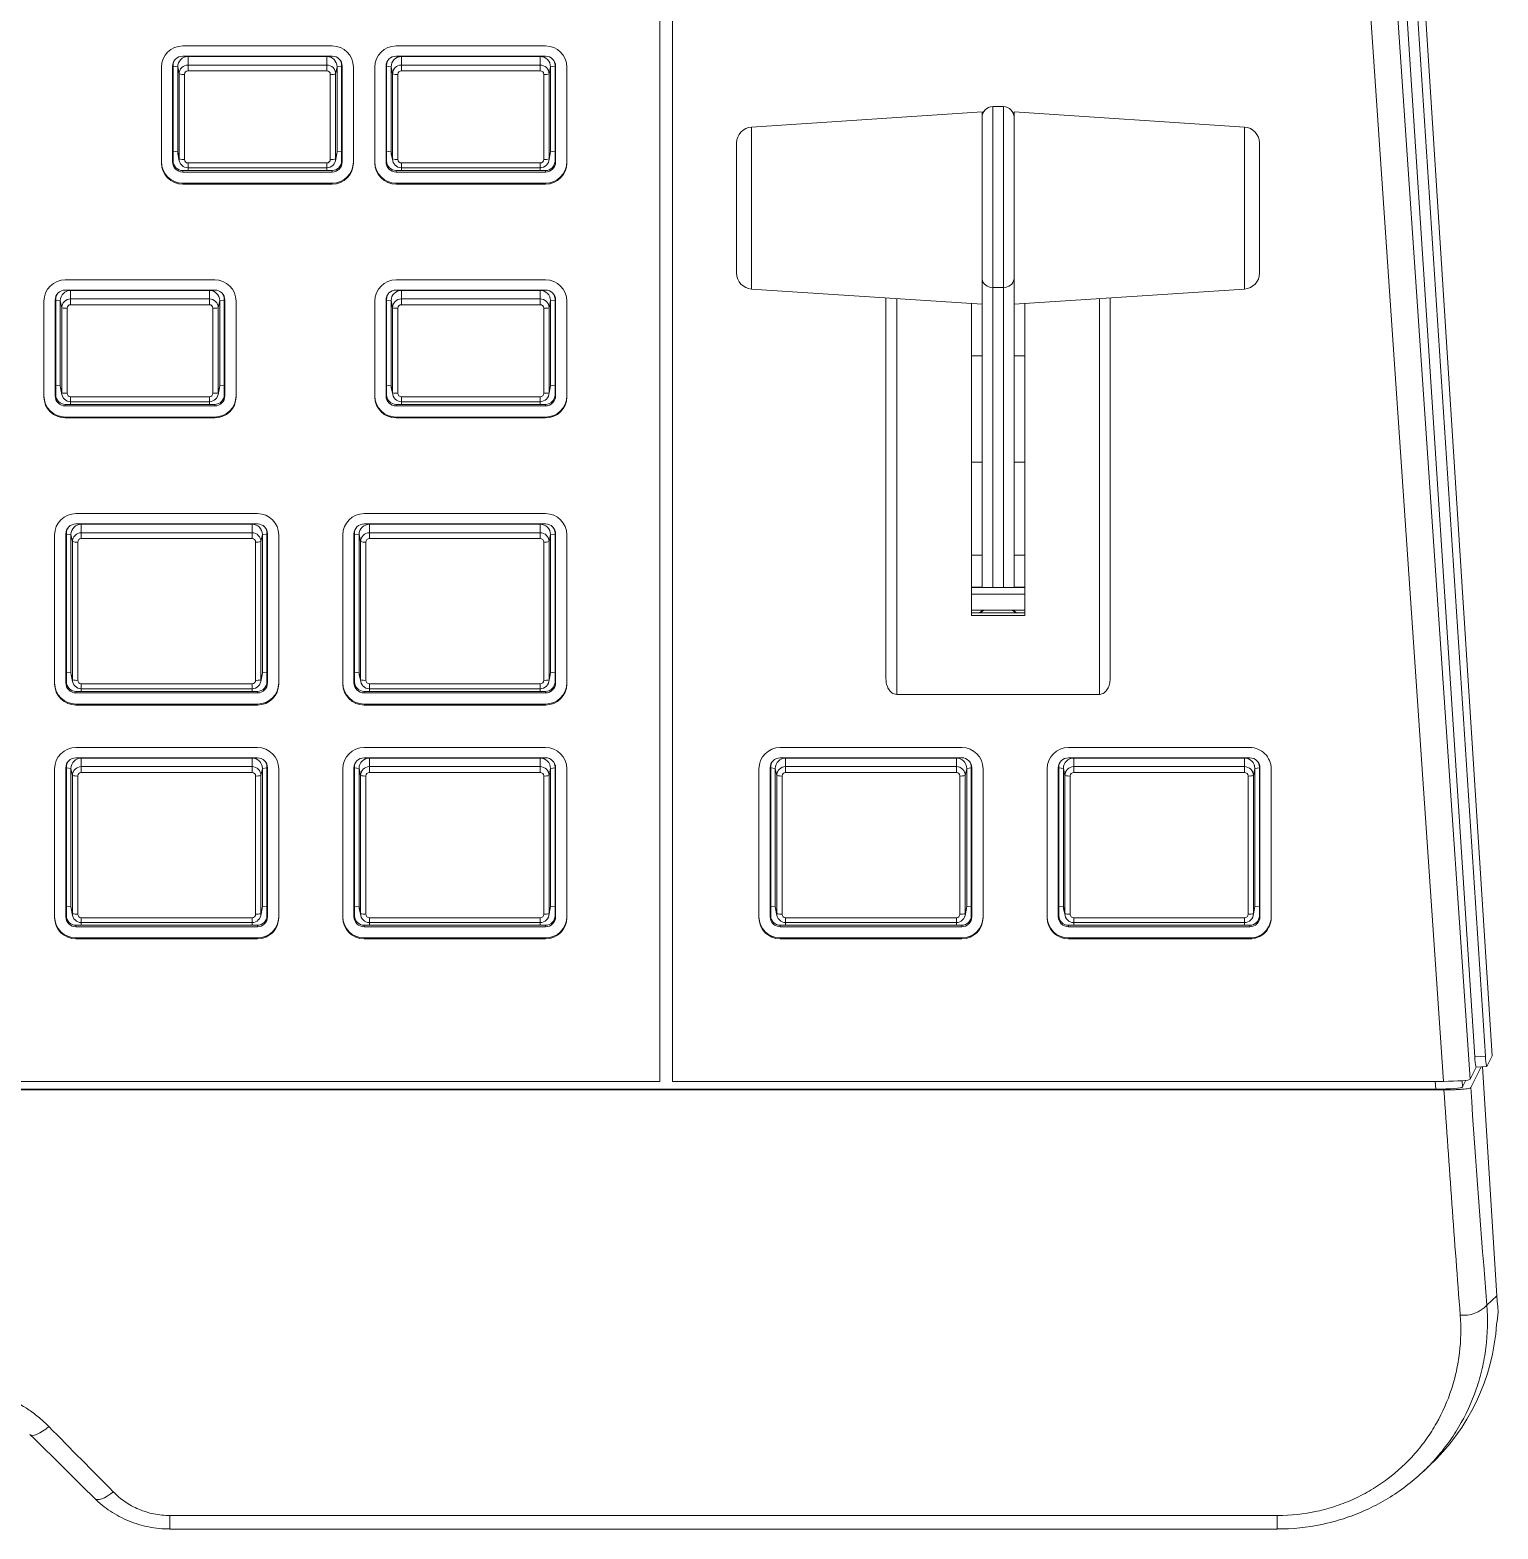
# Model space of a CAD drawing. Header units: millimetres. Extents: x 56 to 1167, y 133 to 726.
# Drawn here: x 317.7 to 455.3, y 341.9 to 482.4 of the extents above; entities that cross this region are included whole.
import ezdxf

# ---------------------------------------------------------------- set-up
doc = ezdxf.new("R2010")
doc.units = ezdxf.units.MM

msp = doc.modelspace()

# ---------------------------------------------------------------- linework, layer by layer
at = {"color": 7, "linetype": 'Continuous', "lineweight": 15}
for p, q in [((454.719, 386.259), (441.77, 589.091)), ((454.72, 386.261), (441.771, 589.091)), ((440.011, 586.67), (453.106, 386.158)), ((441.012, 586.663), (454.103, 386.222)), ((450.158, 383.874), (439.251, 543.875)), ((441.739, 544.307), (452.662, 384.083)), ((376.724, 495.005), (376.724, 383.874)), ((377.924, 383.874), (377.924, 495.005)), ((346.019, 480.905), (332.019, 480.905)), ((366.019, 480.905), (352.019, 480.905)), ((331.124, 479.087), (331.071, 479)), ((331.124, 470.122), (331.124, 479.087)), ((332.019, 479.944), (346.019, 479.944)), ((332.519, 479.114), (332.519, 479.917)), ((345.519, 479.917), (332.519, 479.917)), ((332.519, 478.573), (332.519, 479.114)), ((332.519, 479.114), (345.519, 479.114)), ((345.519, 479.114), (345.519, 479.917)), ((345.519, 478.573), (345.519, 479.114)), ((346.914, 479.087), (346.966, 479)), ((346.914, 479.087), (346.914, 470.122)), ((351.124, 479.087), (351.071, 479)), ((351.124, 470.122), (351.124, 479.087)), ((352.019, 479.944), (366.019, 479.944)), ((352.519, 479.114), (352.519, 479.917)), ((365.519, 479.917), (352.519, 479.917)), ((352.519, 478.573), (352.519, 479.114)), ((352.519, 479.114), (365.519, 479.114)), ((365.519, 479.114), (365.519, 479.917)), ((365.519, 478.573), (365.519, 479.114)), ((366.914, 479.087), (366.966, 479)), ((366.914, 479.087), (366.914, 470.122)), ((330.019, 478.913), (330.019, 469.947)), ((331.071, 470.034), (331.071, 479)), ((331.685, 478.283), (331.551, 478.953)), ((331.551, 478.953), (331.551, 470.983)), ((331.685, 470.314), (331.685, 478.283)), ((332.185, 478.241), (332.185, 470.271)), ((345.519, 478.573), (332.519, 478.573)), ((345.853, 470.271), (345.853, 478.241)), ((346.353, 478.283), (346.487, 478.953)), ((346.353, 478.283), (346.353, 470.314)), ((346.487, 470.983), (346.487, 478.953)), ((346.966, 479), (346.966, 470.034)), ((348.019, 469.947), (348.019, 478.913)), ((350.019, 478.913), (350.019, 469.947)), ((351.071, 470.034), (351.071, 479)), ((351.685, 478.283), (351.551, 478.953)), ((351.551, 478.953), (351.551, 470.983)), ((351.685, 470.314), (351.685, 478.283)), ((352.185, 478.241), (352.185, 470.271)), ((365.519, 478.573), (352.519, 478.573)), ((365.853, 470.271), (365.853, 478.241)), ((366.353, 478.283), (366.487, 478.953)), ((366.353, 478.283), (366.353, 470.314)), ((366.487, 470.983), (366.487, 478.953)), ((366.966, 479), (366.966, 470.034)), ((368.019, 469.947), (368.019, 478.913)), ((408.924, 475.215), (407.924, 475.215)), ((406.924, 474.715), (385.326, 473.306)), ((406.924, 474.715), (406.924, 457.222)), ((431.521, 473.306), (409.924, 474.715)), ((409.924, 471.993), (409.924, 474.715)), ((331.685, 470.314), (331.551, 470.983)), ((331.57, 470.791), (331.702, 470.148)), ((346.336, 470.148), (346.467, 470.791)), ((346.353, 470.314), (346.487, 470.983)), ((351.685, 470.314), (351.551, 470.983)), ((351.57, 470.791), (351.702, 470.148)), ((366.336, 470.148), (366.467, 470.791)), ((366.353, 470.314), (366.487, 470.983)), ((383.924, 469.966), (383.924, 471.809)), ((409.924, 457.222), (409.924, 471.993)), ((432.924, 471.809), (432.924, 459.62)), ((331.124, 470.122), (331.071, 470.034)), ((332.019, 469.23), (332.019, 469.09)), ((346.019, 469.23), (332.019, 469.23)), ((332.519, 469.938), (345.519, 469.938)), ((332.519, 469.482), (345.519, 469.482)), ((346.019, 469.23), (346.019, 469.09)), ((346.914, 470.122), (346.966, 470.034)), ((351.124, 470.122), (351.071, 470.034)), ((352.019, 469.23), (352.019, 469.09)), ((366.019, 469.23), (352.019, 469.23)), ((352.519, 469.938), (365.519, 469.938)), ((352.519, 469.482), (365.519, 469.482)), ((366.019, 469.23), (366.019, 469.09)), ((366.914, 470.122), (366.966, 470.034)), ((383.924, 459.62), (383.924, 469.966)), ((346.019, 469.09), (332.019, 469.09)), ((332.019, 468.042), (332.019, 467.955)), ((332.019, 468.042), (346.019, 468.042)), ((332.019, 467.955), (346.019, 467.955)), ((346.019, 468.042), (346.019, 467.955)), ((366.019, 469.09), (352.019, 469.09)), ((352.019, 468.042), (352.019, 467.955)), ((352.019, 468.042), (366.019, 468.042)), ((352.019, 467.955), (366.019, 467.955)), ((366.019, 468.042), (366.019, 467.955)), ((335.019, 458.989), (321.019, 458.989)), ((321.019, 458.028), (335.019, 458.028)), ((334.519, 458.001), (321.519, 458.001)), ((321.519, 457.198), (321.519, 458.001)), ((334.519, 457.198), (334.519, 458.001)), ((366.019, 458.989), (352.019, 458.989)), ((352.019, 458.028), (366.019, 458.028)), ((365.519, 458.001), (352.519, 458.001)), ((352.519, 457.198), (352.519, 458.001)), ((365.519, 457.198), (365.519, 458.001)), ((385.326, 458.123), (406.924, 456.715)), ((407.924, 458.282), (408.924, 458.282)), ((409.924, 456.715), (431.521, 458.123)), ((319.019, 456.997), (319.019, 448.031)), ((320.124, 457.171), (320.071, 457.084)), ((320.071, 448.118), (320.071, 457.084)), ((320.124, 448.205), (320.124, 457.171)), ((320.685, 456.367), (320.551, 457.037)), ((320.551, 457.037), (320.551, 449.067)), ((321.519, 456.657), (321.519, 457.198)), ((321.519, 457.198), (334.519, 457.198)), ((334.519, 456.657), (321.519, 456.657)), ((334.519, 456.657), (334.519, 457.198)), ((335.353, 456.367), (335.487, 457.037)), ((335.487, 449.067), (335.487, 457.037)), ((335.914, 457.171), (335.966, 457.084)), ((335.914, 457.171), (335.914, 448.205)), ((335.966, 457.084), (335.966, 448.118)), ((337.019, 448.031), (337.019, 456.997)), ((350.019, 456.997), (350.019, 448.031)), ((351.124, 457.171), (351.071, 457.084)), ((351.071, 448.118), (351.071, 457.084)), ((351.124, 448.205), (351.124, 457.171)), ((351.685, 456.367), (351.551, 457.037)), ((351.551, 457.037), (351.551, 449.067)), ((352.519, 456.657), (352.519, 457.198)), ((352.519, 457.198), (365.519, 457.198)), ((365.519, 456.657), (352.519, 456.657)), ((365.519, 456.657), (365.519, 457.198)), ((366.353, 456.367), (366.487, 457.037)), ((366.487, 449.067), (366.487, 457.037)), ((366.914, 457.171), (366.966, 457.084)), ((366.914, 457.171), (366.914, 448.205)), ((366.966, 457.084), (366.966, 448.118)), ((368.019, 448.031), (368.019, 456.997)), ((397.924, 421.584), (397.924, 457.302)), ((405.924, 427.515), (405.924, 456.78)), ((406.924, 430.148), (406.924, 457.222)), ((409.924, 457.222), (409.924, 430.148)), ((410.924, 427.515), (410.924, 456.78)), ((418.924, 457.302), (418.924, 421.584)), ((320.685, 448.398), (320.685, 456.367)), ((321.185, 456.324), (321.185, 448.355)), ((334.853, 448.355), (334.853, 456.324)), ((335.353, 456.367), (335.353, 448.398)), ((351.685, 448.398), (351.685, 456.367)), ((352.185, 456.324), (352.185, 448.355)), ((365.853, 448.355), (365.853, 456.324)), ((366.353, 456.367), (366.353, 448.398)), ((406.924, 451.856), (405.924, 451.856)), ((410.924, 451.856), (409.924, 451.856)), ((320.124, 448.205), (320.071, 448.118)), ((320.685, 448.398), (320.551, 449.067)), ((320.57, 448.875), (320.702, 448.232)), ((335.336, 448.232), (335.467, 448.875)), ((335.353, 448.398), (335.487, 449.067)), ((335.914, 448.205), (335.966, 448.118)), ((351.124, 448.205), (351.071, 448.118)), ((351.685, 448.398), (351.551, 449.067)), ((351.57, 448.875), (351.702, 448.232)), ((366.336, 448.232), (366.467, 448.875)), ((366.353, 448.398), (366.487, 449.067)), ((366.914, 448.205), (366.966, 448.118)), ((321.019, 447.314), (321.019, 447.174)), ((335.019, 447.314), (321.019, 447.314)), ((335.019, 447.174), (321.019, 447.174)), ((321.519, 448.022), (334.519, 448.022)), ((321.519, 447.565), (334.519, 447.565)), ((335.019, 447.314), (335.019, 447.174)), ((352.019, 447.314), (352.019, 447.174)), ((366.019, 447.314), (352.019, 447.314)), ((366.019, 447.174), (352.019, 447.174)), ((352.519, 448.022), (365.519, 448.022)), ((352.519, 447.565), (365.519, 447.565)), ((366.019, 447.314), (366.019, 447.174)), ((321.019, 446.126), (321.019, 446.039)), ((321.019, 446.126), (335.019, 446.126)), ((321.019, 446.039), (335.019, 446.039)), ((335.019, 446.126), (335.019, 446.039)), ((352.019, 446.126), (352.019, 446.039)), ((352.019, 446.126), (366.019, 446.126)), ((352.019, 446.039), (366.019, 446.039)), ((366.019, 446.126), (366.019, 446.039)), ((405.924, 441.906), (406.924, 441.906)), ((409.924, 441.906), (410.924, 441.906)), ((339.019, 437.073), (322.019, 437.073)), ((366.019, 437.073), (349.019, 437.073)), ((322.019, 436.112), (339.019, 436.112)), ((338.519, 436.085), (322.519, 436.085)), ((322.519, 435.282), (322.519, 436.085)), ((338.519, 435.282), (338.519, 436.085)), ((349.019, 436.112), (366.019, 436.112)), ((365.519, 436.085), (349.519, 436.085)), ((349.519, 435.282), (349.519, 436.085)), ((365.519, 435.282), (365.519, 436.085)), ((320.019, 435.08), (320.019, 421.134)), ((321.124, 435.255), (321.071, 435.168)), ((321.071, 421.221), (321.071, 435.168)), ((321.124, 421.308), (321.124, 435.255)), ((321.685, 434.451), (321.551, 435.12)), ((321.551, 435.12), (321.551, 422.17)), ((321.685, 421.5), (321.685, 434.451)), ((322.185, 434.408), (322.185, 421.457)), ((322.519, 434.741), (322.519, 435.282)), ((322.519, 435.282), (338.519, 435.282)), ((338.519, 434.741), (322.519, 434.741)), ((338.519, 434.741), (338.519, 435.282)), ((338.853, 421.457), (338.853, 434.408)), ((339.353, 434.451), (339.487, 435.12)), ((339.353, 434.451), (339.353, 421.5)), ((339.487, 422.17), (339.487, 435.12)), ((339.914, 435.255), (339.966, 435.168)), ((339.914, 435.255), (339.914, 421.308)), ((339.966, 435.168), (339.966, 421.221)), ((341.019, 421.134), (341.019, 435.08)), ((347.019, 435.08), (347.019, 421.134)), ((348.124, 435.255), (348.071, 435.168)), ((348.071, 421.221), (348.071, 435.168)), ((348.124, 421.308), (348.124, 435.255)), ((348.685, 434.451), (348.551, 435.12)), ((348.551, 435.12), (348.551, 422.17)), ((348.685, 421.5), (348.685, 434.451)), ((349.185, 434.408), (349.185, 421.457)), ((349.519, 434.741), (349.519, 435.282)), ((349.519, 435.282), (365.519, 435.282)), ((365.519, 434.741), (349.519, 434.741)), ((365.519, 434.741), (365.519, 435.282)), ((365.853, 421.457), (365.853, 434.408)), ((366.353, 434.451), (366.487, 435.12)), ((366.353, 434.451), (366.353, 421.5)), ((366.487, 422.17), (366.487, 435.12)), ((366.914, 435.255), (366.966, 435.168)), ((366.914, 435.255), (366.914, 421.308)), ((366.966, 435.168), (366.966, 421.221)), ((368.019, 421.134), (368.019, 435.08)), ((406.924, 433.192), (405.924, 433.192)), ((410.924, 433.192), (409.924, 433.192)), ((405.924, 430.192), (406.924, 430.192)), ((405.924, 430.148), (410.924, 430.148)), ((409.924, 430.192), (410.924, 430.192)), ((405.924, 429.521), (410.924, 429.521)), ((410.924, 428.026), (405.924, 428.026)), ((408.424, 427.768), (405.924, 427.768)), ((410.924, 427.515), (405.924, 427.515)), ((406.691, 427.768), (407.01, 428.026)), ((406.752, 427.768), (407.096, 428.026)), ((406.924, 427.965), (406.924, 428.026)), ((410.924, 427.768), (408.424, 427.768)), ((409.751, 428.026), (410.095, 427.768)), ((409.837, 428.026), (410.156, 427.768)), ((409.924, 428.026), (409.924, 427.965)), ((321.685, 421.5), (321.551, 422.17)), ((321.57, 421.977), (321.702, 421.335)), ((339.336, 421.335), (339.467, 421.977)), ((339.353, 421.5), (339.487, 422.17)), ((348.685, 421.5), (348.551, 422.17)), ((348.57, 421.977), (348.702, 421.335)), ((366.336, 421.335), (366.467, 421.977)), ((366.353, 421.5), (366.487, 422.17)), ((321.124, 421.308), (321.071, 421.221)), ((322.019, 420.416), (322.019, 420.277)), ((339.019, 420.416), (322.019, 420.416)), ((339.019, 420.277), (322.019, 420.277)), ((322.519, 421.125), (338.519, 421.125)), ((322.519, 420.668), (338.519, 420.668)), ((339.019, 420.416), (339.019, 420.277)), ((339.914, 421.308), (339.966, 421.221)), ((348.124, 421.308), (348.071, 421.221)), ((349.019, 420.416), (349.019, 420.277)), ((366.019, 420.416), (349.019, 420.416)), ((366.019, 420.277), (349.019, 420.277)), ((349.519, 421.125), (365.519, 421.125)), ((349.519, 420.668), (365.519, 420.668)), ((366.019, 420.416), (366.019, 420.277)), ((366.914, 421.308), (366.966, 421.221)), ((398.924, 420.134), (417.924, 420.134)), ((322.019, 419.228), (339.019, 419.228)), ((322.019, 419.228), (322.019, 419.141)), ((322.019, 419.141), (339.019, 419.141)), ((339.019, 419.228), (339.019, 419.141)), ((349.019, 419.228), (366.019, 419.228)), ((349.019, 419.228), (349.019, 419.141)), ((349.019, 419.141), (366.019, 419.141)), ((366.019, 419.228), (366.019, 419.141)), ((339.019, 415.157), (322.019, 415.157)), ((366.019, 415.157), (349.019, 415.157)), ((405.019, 415.157), (388.019, 415.157)), ((432.019, 415.157), (415.019, 415.157)), ((320.019, 413.164), (320.019, 399.217)), ((321.124, 413.338), (321.071, 413.251)), ((321.071, 399.305), (321.071, 413.251)), ((321.124, 399.392), (321.124, 413.338)), ((321.685, 412.535), (321.551, 413.204)), ((321.551, 413.204), (321.551, 400.254)), ((322.019, 414.195), (339.019, 414.195)), ((338.519, 414.169), (322.519, 414.169)), ((322.519, 413.365), (322.519, 414.169)), ((322.519, 412.825), (322.519, 413.365)), ((322.519, 413.365), (338.519, 413.365)), ((338.519, 413.365), (338.519, 414.169)), ((338.519, 412.825), (338.519, 413.365)), ((339.353, 412.535), (339.487, 413.204)), ((339.487, 400.254), (339.487, 413.204)), ((339.914, 413.338), (339.966, 413.251)), ((339.914, 413.338), (339.914, 399.392)), ((339.966, 413.251), (339.966, 399.305)), ((341.019, 399.217), (341.019, 413.164)), ((347.019, 413.164), (347.019, 399.217)), ((348.124, 413.338), (348.071, 413.251)), ((348.071, 399.305), (348.071, 413.251)), ((348.124, 399.392), (348.124, 413.338)), ((348.685, 412.535), (348.551, 413.204)), ((348.551, 413.204), (348.551, 400.254)), ((349.019, 414.195), (366.019, 414.195)), ((365.519, 414.169), (349.519, 414.169)), ((349.519, 413.365), (349.519, 414.169)), ((349.519, 412.825), (349.519, 413.365)), ((349.519, 413.365), (365.519, 413.365)), ((365.519, 413.365), (365.519, 414.169)), ((365.519, 412.825), (365.519, 413.365)), ((366.353, 412.535), (366.487, 413.204)), ((366.487, 400.254), (366.487, 413.204)), ((366.914, 413.338), (366.966, 413.251)), ((366.914, 413.338), (366.914, 399.392)), ((366.966, 413.251), (366.966, 399.305)), ((368.019, 399.217), (368.019, 413.164)), ((386.019, 413.164), (386.019, 399.217)), ((387.124, 413.338), (387.071, 413.251)), ((387.071, 399.305), (387.071, 413.251)), ((387.124, 399.392), (387.124, 413.338)), ((387.685, 412.535), (387.551, 413.204)), ((387.551, 413.204), (387.551, 400.254)), ((388.019, 414.195), (405.019, 414.195)), ((404.519, 414.169), (388.519, 414.169)), ((388.519, 413.365), (388.519, 414.169)), ((388.519, 412.825), (388.519, 413.365)), ((388.519, 413.365), (404.519, 413.365)), ((404.519, 413.365), (404.519, 414.169)), ((404.519, 412.825), (404.519, 413.365)), ((405.353, 412.535), (405.487, 413.204)), ((405.487, 400.254), (405.487, 413.204)), ((405.914, 413.338), (405.966, 413.251)), ((405.914, 413.338), (405.914, 399.392)), ((405.966, 413.251), (405.966, 399.305)), ((407.019, 399.217), (407.019, 413.164)), ((413.019, 413.164), (413.019, 399.217)), ((414.124, 413.338), (414.071, 413.251)), ((414.071, 399.305), (414.071, 413.251)), ((414.124, 399.392), (414.124, 413.338)), ((414.685, 412.535), (414.551, 413.204)), ((414.551, 413.204), (414.551, 400.254)), ((415.019, 414.195), (432.019, 414.195)), ((431.519, 414.169), (415.519, 414.169)), ((415.519, 413.365), (415.519, 414.169)), ((415.519, 412.825), (415.519, 413.365)), ((415.519, 413.365), (431.519, 413.365)), ((431.519, 413.365), (431.519, 414.169)), ((431.519, 412.825), (431.519, 413.365)), ((432.353, 412.535), (432.487, 413.204)), ((432.487, 400.254), (432.487, 413.204)), ((432.914, 413.338), (432.966, 413.251)), ((432.914, 413.338), (432.914, 399.392)), ((432.966, 413.251), (432.966, 399.305)), ((434.019, 399.217), (434.019, 413.164)), ((321.685, 399.584), (321.685, 412.535)), ((322.185, 412.492), (322.185, 399.541)), ((338.519, 412.825), (322.519, 412.825)), ((338.853, 399.541), (338.853, 412.492)), ((339.353, 412.535), (339.353, 399.584)), ((348.685, 399.584), (348.685, 412.535)), ((349.185, 412.492), (349.185, 399.541)), ((365.519, 412.825), (349.519, 412.825)), ((365.853, 399.541), (365.853, 412.492)), ((366.353, 412.535), (366.353, 399.584)), ((387.685, 399.584), (387.685, 412.535)), ((388.185, 412.492), (388.185, 399.541)), ((404.519, 412.825), (388.519, 412.825)), ((404.853, 399.541), (404.853, 412.492)), ((405.353, 412.535), (405.353, 399.584)), ((414.685, 399.584), (414.685, 412.535)), ((415.185, 412.492), (415.185, 399.541)), ((431.519, 412.825), (415.519, 412.825)), ((431.853, 399.541), (431.853, 412.492)), ((432.353, 412.535), (432.353, 399.584)), ((321.124, 399.392), (321.071, 399.305)), ((321.685, 399.584), (321.551, 400.254)), ((321.57, 400.061), (321.702, 399.418)), ((322.519, 399.208), (338.519, 399.208)), ((339.336, 399.418), (339.467, 400.061)), ((339.353, 399.584), (339.487, 400.254)), ((339.914, 399.392), (339.966, 399.305)), ((348.124, 399.392), (348.071, 399.305)), ((348.685, 399.584), (348.551, 400.254)), ((348.57, 400.061), (348.702, 399.418)), ((349.519, 399.208), (365.519, 399.208)), ((366.336, 399.418), (366.467, 400.061)), ((366.353, 399.584), (366.487, 400.254)), ((366.914, 399.392), (366.966, 399.305)), ((387.124, 399.392), (387.071, 399.305)), ((387.685, 399.584), (387.551, 400.254)), ((387.57, 400.061), (387.702, 399.418)), ((388.519, 399.208), (404.519, 399.208)), ((405.336, 399.418), (405.467, 400.061)), ((405.353, 399.584), (405.487, 400.254)), ((405.914, 399.392), (405.966, 399.305)), ((414.124, 399.392), (414.071, 399.305)), ((414.685, 399.584), (414.551, 400.254)), ((414.57, 400.061), (414.701, 399.418)), ((415.519, 399.208), (431.519, 399.208)), ((432.336, 399.418), (432.467, 400.061)), ((432.353, 399.584), (432.487, 400.254)), ((432.914, 399.392), (432.966, 399.305)), ((322.019, 398.5), (322.019, 398.361)), ((339.019, 398.5), (322.019, 398.5)), ((339.019, 398.361), (322.019, 398.361)), ((322.519, 398.752), (338.519, 398.752)), ((339.019, 398.5), (339.019, 398.361)), ((349.019, 398.5), (349.019, 398.361)), ((366.019, 398.5), (349.019, 398.5)), ((366.019, 398.361), (349.019, 398.361)), ((349.519, 398.752), (365.519, 398.752)), ((366.019, 398.5), (366.019, 398.361)), ((388.019, 398.5), (388.019, 398.361)), ((405.019, 398.5), (388.019, 398.5)), ((405.019, 398.361), (388.019, 398.361)), ((388.519, 398.752), (404.519, 398.752)), ((405.019, 398.5), (405.019, 398.361)), ((415.019, 398.5), (415.019, 398.361)), ((432.019, 398.5), (415.019, 398.5)), ((432.019, 398.361), (415.019, 398.361)), ((415.519, 398.752), (431.519, 398.752)), ((432.019, 398.5), (432.019, 398.361)), ((322.019, 397.312), (339.019, 397.312)), ((322.019, 397.312), (322.019, 397.225)), ((322.019, 397.225), (339.019, 397.225)), ((339.019, 397.312), (339.019, 397.225)), ((349.019, 397.312), (366.019, 397.312)), ((349.019, 397.312), (349.019, 397.225)), ((349.019, 397.225), (366.019, 397.225)), ((366.019, 397.312), (366.019, 397.225)), ((388.019, 397.312), (405.019, 397.312)), ((388.019, 397.312), (388.019, 397.225)), ((388.019, 397.225), (405.019, 397.225)), ((405.019, 397.312), (405.019, 397.225)), ((415.019, 397.312), (432.019, 397.312)), ((415.019, 397.312), (415.019, 397.225)), ((415.019, 397.225), (432.019, 397.225)), ((432.019, 397.312), (432.019, 397.225)), ((452.662, 384.083), (453.221, 385.197)), ((453.691, 385.223), (452.717, 383.283)), ((453.106, 386.158), (454.103, 386.222)), ((453.217, 385.193), (454.214, 385.257)), ((455.177, 363.785), (453.807, 385.231)), ((454.218, 385.26), (454.719, 386.259)), ((200.758, 383.874), (376.724, 383.874)), ((377.924, 383.874), (450.158, 383.874)), ((451.949, 383.352), (452.261, 383.974)), ((450.212, 383.074), (60.635, 383.074)), ((449.445, 383.144), (61.402, 383.144)), ((454.228, 362.898), (455.177, 363.785)), ((448.168, 347.219), (448.827, 347.834)), ((330.81, 343.186), (434.594, 343.186)), ((330.81, 341.923), (434.594, 341.923))]:
    msp.add_line(p, q, dxfattribs=at)
at = {"color": 8, "linetype": 'Continuous', "lineweight": 15}
for p, q in [((332.519, 479.944), (332.519, 479.917)), ((345.519, 479.917), (345.519, 479.944)), ((352.519, 479.944), (352.519, 479.917)), ((365.519, 479.917), (365.519, 479.944)), ((331.124, 478.997), (331.551, 478.953)), ((346.487, 478.953), (346.914, 478.997)), ((351.124, 478.997), (351.551, 478.953)), ((366.487, 478.953), (366.914, 478.997)), ((407.924, 475.215), (407.924, 458.282)), ((408.924, 458.282), (408.924, 475.215)), ((385.326, 473.306), (385.326, 471.01)), ((431.521, 458.123), (431.521, 473.306)), ((331.124, 471.028), (331.551, 470.983)), ((346.487, 470.983), (346.914, 471.028)), ((351.124, 471.028), (351.551, 470.983)), ((366.487, 470.983), (366.914, 471.028)), ((385.326, 471.01), (385.326, 458.123)), ((332.519, 469.482), (332.519, 469.938)), ((332.519, 469.23), (332.519, 469.482)), ((345.519, 469.482), (345.519, 469.938)), ((345.519, 469.482), (345.519, 469.23)), ((352.519, 469.482), (352.519, 469.938)), ((352.519, 469.23), (352.519, 469.482)), ((365.519, 469.482), (365.519, 469.938)), ((365.519, 469.482), (365.519, 469.23)), ((321.519, 458.028), (321.519, 458.001)), ((334.519, 458.001), (334.519, 458.028)), ((352.519, 458.028), (352.519, 458.001)), ((365.519, 458.001), (365.519, 458.028)), ((407.924, 458.282), (407.924, 430.148)), ((408.924, 430.148), (408.924, 458.282)), ((320.124, 457.081), (320.551, 457.037)), ((335.487, 457.037), (335.914, 457.081)), ((351.124, 457.081), (351.551, 457.037)), ((366.487, 457.037), (366.914, 457.081)), ((398.924, 457.236), (398.924, 420.134)), ((417.924, 420.134), (417.924, 457.236)), ((320.124, 449.112), (320.551, 449.067)), ((335.487, 449.067), (335.914, 449.112)), ((351.124, 449.112), (351.551, 449.067)), ((366.487, 449.067), (366.914, 449.112)), ((321.519, 447.565), (321.519, 448.022)), ((321.519, 447.314), (321.519, 447.565)), ((334.519, 447.565), (334.519, 448.022)), ((334.519, 447.565), (334.519, 447.314)), ((352.519, 447.565), (352.519, 448.022)), ((352.519, 447.314), (352.519, 447.565)), ((365.519, 447.565), (365.519, 448.022)), ((365.519, 447.565), (365.519, 447.314)), ((322.519, 436.112), (322.519, 436.085)), ((338.519, 436.085), (338.519, 436.112)), ((349.519, 436.112), (349.519, 436.085)), ((365.519, 436.085), (365.519, 436.112)), ((321.124, 435.165), (321.551, 435.12)), ((339.487, 435.12), (339.914, 435.165)), ((348.124, 435.165), (348.551, 435.12)), ((366.487, 435.12), (366.914, 435.165)), ((321.124, 422.214), (321.551, 422.17)), ((339.487, 422.17), (339.914, 422.214)), ((348.124, 422.214), (348.551, 422.17)), ((366.487, 422.17), (366.914, 422.214)), ((322.519, 420.668), (322.519, 421.125)), ((322.519, 420.416), (322.519, 420.668)), ((338.519, 420.668), (338.519, 421.125)), ((338.519, 420.668), (338.519, 420.416)), ((349.519, 420.668), (349.519, 421.125)), ((349.519, 420.416), (349.519, 420.668)), ((365.519, 420.668), (365.519, 421.125)), ((365.519, 420.668), (365.519, 420.416)), ((321.124, 413.249), (321.551, 413.204)), ((322.519, 414.195), (322.519, 414.169)), ((338.519, 414.169), (338.519, 414.195)), ((339.487, 413.204), (339.914, 413.249)), ((348.124, 413.249), (348.551, 413.204)), ((349.519, 414.195), (349.519, 414.169)), ((365.519, 414.169), (365.519, 414.195)), ((366.487, 413.204), (366.914, 413.249)), ((387.124, 413.249), (387.551, 413.204)), ((388.519, 414.195), (388.519, 414.169)), ((404.519, 414.169), (404.519, 414.195)), ((405.487, 413.204), (405.914, 413.249)), ((414.124, 413.249), (414.551, 413.204)), ((415.519, 414.195), (415.519, 414.169)), ((431.519, 414.169), (431.519, 414.195)), ((432.487, 413.204), (432.914, 413.249)), ((321.124, 400.298), (321.551, 400.254)), ((322.519, 398.752), (322.519, 399.208)), ((338.519, 398.752), (338.519, 399.208)), ((339.487, 400.254), (339.914, 400.298)), ((348.124, 400.298), (348.551, 400.254)), ((349.519, 398.752), (349.519, 399.208)), ((365.519, 398.752), (365.519, 399.208)), ((366.487, 400.254), (366.914, 400.298)), ((387.124, 400.298), (387.551, 400.254)), ((388.519, 398.752), (388.519, 399.208)), ((404.519, 398.752), (404.519, 399.208)), ((405.487, 400.254), (405.914, 400.298)), ((414.124, 400.298), (414.551, 400.254)), ((415.519, 398.752), (415.519, 399.208)), ((431.519, 398.752), (431.519, 399.208)), ((432.487, 400.254), (432.914, 400.298)), ((322.519, 398.5), (322.519, 398.752)), ((338.519, 398.752), (338.519, 398.5)), ((349.519, 398.5), (349.519, 398.752)), ((365.519, 398.752), (365.519, 398.5)), ((388.519, 398.5), (388.519, 398.752)), ((404.519, 398.752), (404.519, 398.5)), ((415.519, 398.5), (415.519, 398.752)), ((431.519, 398.752), (431.519, 398.5)), ((449.445, 383.144), (449.396, 383.874)), ((451.909, 383.936), (451.949, 383.352)), ((330.81, 341.923), (330.81, 343.186)), ((434.594, 341.923), (434.594, 343.186))]:
    msp.add_line(p, q, dxfattribs=at)
at = {"color": 7, "linetype": 'Continuous', "lineweight": 15, "flags": 128}
for points in [[(331.551, 470.983), (331.569, 470.795), (331.57, 470.791)], [(346.467, 470.791), (346.468, 470.795), (346.487, 470.983)], [(351.551, 470.983), (351.569, 470.795), (351.57, 470.791)], [(366.467, 470.791), (366.468, 470.795), (366.487, 470.983)], [(320.551, 449.067), (320.569, 448.879), (320.57, 448.875)], [(335.467, 448.875), (335.468, 448.879), (335.487, 449.067)], [(351.551, 449.067), (351.569, 448.879), (351.57, 448.875)], [(366.467, 448.875), (366.468, 448.879), (366.487, 449.067)], [(321.551, 422.17), (321.569, 421.982), (321.57, 421.977)], [(339.467, 421.977), (339.468, 421.982), (339.487, 422.17)], [(348.551, 422.17), (348.569, 421.982), (348.57, 421.977)], [(366.467, 421.977), (366.468, 421.982), (366.487, 422.17)], [(321.551, 400.254), (321.569, 400.065), (321.57, 400.061)], [(339.467, 400.061), (339.468, 400.065), (339.487, 400.254)], [(348.551, 400.254), (348.569, 400.065), (348.57, 400.061)], [(366.467, 400.061), (366.468, 400.065), (366.487, 400.254)], [(387.551, 400.254), (387.569, 400.065), (387.57, 400.061)], [(405.467, 400.061), (405.468, 400.065), (405.487, 400.254)], [(414.551, 400.254), (414.569, 400.065), (414.57, 400.061)], [(432.467, 400.061), (432.468, 400.065), (432.487, 400.254)], [(455.177, 363.785), (455.21, 363.263), (455.243, 362.752), (455.274, 362.254)], [(317.709, 350.79), (317.814, 350.721), (317.961, 350.701), (318.148, 350.729), (318.37, 350.805), (318.621, 350.926), (318.894, 351.09), (319.183, 351.292), (319.479, 351.527)], [(323.75, 344.811), (323.864, 344.73), (324.017, 344.695), (324.208, 344.705), (324.43, 344.761), (324.678, 344.86), (324.947, 345.001), (325.23, 345.181), (325.52, 345.394)]]:
    msp.add_lwpolyline(points, dxfattribs=at)
at = {"color": 7, "linetype": 'Continuous', "lineweight": 15}
for centre, radius, start, end in [((332.015, 478.909), 1.996, 89.89096, 179.89049), ((346.023, 478.909), 1.996, 0.10921, 90.10913), ((352.015, 478.909), 1.996, 89.89087, 179.89079), ((366.023, 478.909), 1.996, 0.10951, 90.10904), ((332.017, 478.998), 0.946, 89.8907, 179.89062), ((332.013, 479.087), 0.89, 145.30678, 179.98214), ((332.517, 478.951), 0.966, 89.8908, 179.89074), ((332.517, 478.282), 0.832, 89.8907, 179.89058), ((345.521, 478.951), 0.966, 0.10945, 90.10901), ((345.52, 478.282), 0.832, 0.10971, 90.10901), ((346.021, 478.998), 0.946, 0.11009, 90.10859), ((346.024, 479.087), 0.889, 0.01082, 34.7018), ((352.017, 478.998), 0.946, 89.89096, 179.89081), ((352.013, 479.087), 0.89, 145.30165, 179.98598), ((352.517, 478.951), 0.966, 89.89143, 179.89011), ((352.517, 478.282), 0.832, 89.89099, 179.89029), ((365.521, 478.951), 0.966, 0.10901, 90.10901), ((365.52, 478.282), 0.832, 0.10942, 90.10879), ((366.021, 478.998), 0.946, 0.10919, 90.10949), ((366.024, 479.087), 0.89, 0.01179, 34.70058), ((332.064, 479.766), 1.53, 255.66735, 274.54168), ((332.518, 478.24), 0.333, 89.89094, 179.88952), ((345.519, 478.24), 0.333, 0.1092, 90.10907), ((345.974, 479.766), 1.53, 265.45872, 284.3321), ((352.064, 479.766), 1.53, 255.6679, 274.54128), ((352.518, 478.24), 0.333, 89.89093, 179.8908), ((365.519, 478.24), 0.333, 0.11048, 90.10779), ((365.974, 479.766), 1.53, 265.45832, 284.33265), ((407.924, 474.215), 1, 90, 180), ((408.924, 474.215), 1, 0, 90), ((385.424, 471.809), 1.5, 93.7314, 180), ((431.424, 471.809), 1.5, 0, 86.2686), ((332.015, 470.038), 1.996, 180.10968, 270.10887), ((332.015, 469.951), 1.996, 180.10973, 270.10883), ((332.017, 470.036), 0.946, 180.10938, 270.1093), ((332.017, 470.123), 0.893, 180.10885, 270.10974), ((332.064, 471.796), 1.53, 255.66735, 274.54168), ((332.517, 470.315), 0.832, 180.10916, 270.1093), ((332.518, 470.272), 0.333, 180.11048, 270.10906), ((345.52, 470.315), 0.832, 269.89099, 359.89055), ((345.519, 470.272), 0.333, 269.89093, 359.8908), ((345.974, 471.796), 1.53, 265.45872, 284.3321), ((346.02, 470.123), 0.893, 269.89121, 359.8902), ((346.023, 470.038), 1.996, 269.89104, 359.89062), ((346.021, 470.036), 0.946, 269.89141, 359.88991), ((346.023, 469.951), 1.996, 269.89108, 359.89058), ((352.015, 470.038), 1.996, 180.10938, 270.10896), ((352.015, 469.951), 1.996, 180.10942, 270.10892), ((352.017, 470.036), 0.946, 180.10919, 270.10904), ((352.017, 470.123), 0.893, 180.1098, 270.10879), ((352.064, 471.796), 1.53, 255.6679, 274.54128), ((352.517, 470.315), 0.832, 180.10945, 270.10901), ((352.518, 470.272), 0.333, 180.1092, 270.10907), ((365.52, 470.315), 0.832, 269.89121, 359.89084), ((365.519, 470.272), 0.333, 269.89221, 359.88952), ((365.974, 471.796), 1.53, 265.45832, 284.33265), ((366.02, 470.123), 0.893, 269.89026, 359.89115), ((366.023, 470.038), 1.996, 269.89113, 359.89032), ((366.021, 470.036), 0.946, 269.89051, 359.89081), ((366.023, 469.951), 1.996, 269.89117, 359.89027), ((385.424, 459.62), 1.5, 180, 266.2686), ((431.424, 459.62), 1.5, 273.7314, 0), ((321.015, 456.993), 1.996, 89.89113, 179.89032), ((321.017, 457.082), 0.946, 89.89079, 179.89075), ((321.517, 457.035), 0.966, 89.89059, 179.89073), ((334.521, 457.035), 0.966, 0.10945, 90.10923), ((335.023, 456.993), 1.996, 0.10938, 90.10896), ((335.021, 457.082), 0.946, 0.10996, 90.1085), ((352.015, 456.993), 1.996, 89.89104, 179.89062), ((352.017, 457.082), 0.946, 89.89106, 179.89094), ((352.517, 457.035), 0.966, 89.89121, 179.89011), ((365.521, 457.035), 0.966, 0.10901, 90.10923), ((366.023, 456.993), 1.996, 0.10968, 90.10887), ((366.021, 457.082), 0.946, 0.10906, 90.10939), ((407.827, 459.189), 0.911, 187.81583, 276.10818), ((409.021, 459.189), 0.911, 263.89207, 352.18474), ((321.013, 457.171), 0.889, 145.29619, 179.99144), ((321.517, 456.366), 0.832, 89.8907, 179.89084), ((321.518, 456.324), 0.333, 89.89094, 179.89016), ((334.52, 456.366), 0.832, 0.10945, 90.10901), ((334.519, 456.324), 0.333, 0.10855, 90.10907), ((335.024, 457.171), 0.889, 0.0108, 34.70157), ((352.013, 457.171), 0.889, 145.29108, 179.99525), ((352.517, 456.366), 0.832, 89.89099, 179.89055), ((352.518, 456.324), 0.333, 89.89093, 179.89145), ((365.52, 456.366), 0.832, 0.10916, 90.10879), ((365.519, 456.324), 0.333, 0.10984, 90.10779), ((366.024, 457.171), 0.89, 0.01177, 34.70036), ((321.064, 457.85), 1.53, 255.66844, 274.54059), ((334.974, 457.85), 1.53, 265.45981, 284.33101), ((352.064, 457.85), 1.53, 255.66899, 274.54019), ((365.974, 457.85), 1.53, 265.45941, 284.33156), ((321.017, 448.207), 0.893, 180.10897, 270.1095), ((321.064, 449.88), 1.53, 255.66857, 274.54089), ((321.517, 448.399), 0.832, 180.10929, 270.1093), ((321.518, 448.355), 0.333, 180.11016, 270.10938), ((334.52, 448.399), 0.832, 269.89099, 359.89042), ((334.519, 448.355), 0.333, 269.89061, 359.89113), ((334.974, 449.88), 1.53, 265.45951, 284.33088), ((335.02, 448.207), 0.893, 269.89145, 359.89008), ((352.017, 448.207), 0.893, 180.10992, 270.10855), ((352.064, 449.88), 1.53, 255.66912, 274.54049), ((352.517, 448.399), 0.832, 180.10958, 270.10901), ((352.518, 448.355), 0.333, 180.10887, 270.10939), ((365.52, 448.399), 0.832, 269.89121, 359.89071), ((365.519, 448.355), 0.333, 269.89189, 359.88984), ((365.974, 449.88), 1.53, 265.45911, 284.33143), ((366.02, 448.207), 0.893, 269.8905, 359.89103), ((321.015, 448.122), 1.996, 180.10962, 270.10894), ((321.015, 448.035), 1.996, 180.1096, 270.10896), ((321.017, 448.12), 0.946, 180.10936, 270.10921), ((335.023, 448.122), 1.996, 269.89097, 359.89068), ((335.021, 448.12), 0.946, 269.8915, 359.88993), ((335.023, 448.035), 1.996, 269.89095, 359.89071), ((352.015, 448.122), 1.996, 180.10932, 270.10903), ((352.015, 448.035), 1.996, 180.10929, 270.10905), ((352.017, 448.12), 0.946, 180.10917, 270.10894), ((366.023, 448.122), 1.996, 269.89106, 359.89038), ((366.021, 448.12), 0.946, 269.89061, 359.89083), ((366.023, 448.035), 1.996, 269.89104, 359.8904), ((322.015, 435.077), 1.996, 89.89099, 179.89067), ((339.023, 435.077), 1.996, 0.10924, 90.1091), ((349.015, 435.077), 1.996, 89.8909, 179.89076), ((366.023, 435.077), 1.996, 0.10954, 90.10901), ((322.017, 435.166), 0.946, 89.89106, 179.89083), ((322.013, 435.254), 0.89, 145.307, 179.98216), ((322.517, 435.119), 0.966, 89.89095, 179.89093), ((338.521, 435.119), 0.966, 0.10951, 90.10906), ((339.021, 435.166), 0.946, 0.10917, 90.10894), ((339.024, 435.255), 0.889, 0.0108, 34.70157), ((349.017, 435.166), 0.946, 89.8915, 179.88993), ((349.013, 435.255), 0.889, 145.29843, 179.9892), ((349.517, 435.119), 0.966, 89.89094, 179.89049), ((365.521, 435.119), 0.966, 0.10907, 90.10905), ((366.021, 435.166), 0.946, 0.10917, 90.10939), ((366.025, 435.255), 0.889, 0.00856, 34.70381), ((322.517, 434.449), 0.832, 89.89112, 179.89042), ((322.064, 435.933), 1.53, 255.66878, 274.54061), ((322.518, 434.407), 0.333, 89.89093, 179.89096), ((338.52, 434.449), 0.832, 0.10958, 90.10888), ((338.519, 434.407), 0.333, 0.10904, 90.10907), ((338.974, 435.933), 1.53, 265.45939, 284.33122), ((349.517, 434.449), 0.832, 89.89112, 179.89042), ((349.064, 435.933), 1.53, 255.66858, 274.54081), ((349.518, 434.407), 0.333, 89.89093, 179.89096), ((365.52, 434.449), 0.832, 0.10929, 90.10866), ((365.519, 434.407), 0.333, 0.11032, 90.10779), ((365.974, 435.933), 1.53, 265.45899, 284.33177), ((322.064, 422.983), 1.53, 255.66878, 274.54066), ((322.517, 421.502), 0.832, 180.10952, 270.10898), ((322.518, 421.458), 0.333, 180.10896, 270.10919), ((338.52, 421.502), 0.832, 269.89102, 359.89048), ((338.519, 421.458), 0.333, 269.89081, 359.89104), ((338.974, 422.983), 1.53, 265.45934, 284.33122), ((349.064, 422.983), 1.53, 255.66858, 274.54086), ((349.517, 421.502), 0.832, 180.10952, 270.10898), ((349.518, 421.458), 0.333, 180.10896, 270.10919), ((365.52, 421.502), 0.832, 269.89124, 359.89077), ((365.519, 421.458), 0.333, 269.89209, 359.88976), ((365.974, 422.983), 1.53, 265.45894, 284.33177), ((322.015, 421.225), 1.996, 180.10938, 270.10897), ((322.015, 421.137), 1.996, 180.10938, 270.10897), ((322.017, 421.223), 0.946, 180.10913, 270.10902), ((322.017, 421.31), 0.893, 180.10896, 270.10909), ((339.02, 421.31), 0.893, 269.89138, 359.89009), ((339.021, 421.223), 0.946, 269.89098, 359.89087), ((339.023, 421.225), 1.996, 269.89094, 359.89071), ((339.023, 421.137), 1.996, 269.89094, 359.89071), ((349.015, 421.225), 1.996, 180.10929, 270.10906), ((349.015, 421.137), 1.996, 180.10929, 270.10906), ((349.017, 421.223), 0.946, 180.11003, 270.10857), ((349.017, 421.31), 0.893, 180.10991, 270.10862), ((366.02, 421.31), 0.893, 269.89043, 359.89104), ((366.021, 421.223), 0.946, 269.89053, 359.89087), ((366.023, 421.225), 1.996, 269.89103, 359.89041), ((366.023, 421.137), 1.996, 269.89103, 359.89041), ((322.015, 413.16), 1.996, 89.89103, 179.89063), ((339.023, 413.16), 1.996, 0.10928, 90.10906), ((349.015, 413.16), 1.996, 89.89094, 179.89072), ((366.023, 413.16), 1.996, 0.10958, 90.10897), ((388.015, 413.16), 1.996, 89.89091, 179.89054), ((405.023, 413.16), 1.996, 0.10946, 90.10909), ((415.015, 413.16), 1.996, 89.89115, 179.8903), ((432.023, 413.16), 1.996, 0.10885, 90.10927), ((322.017, 413.249), 0.946, 89.89098, 179.89088), ((322.014, 413.338), 0.89, 145.30784, 179.98133), ((322.517, 413.202), 0.966, 89.89093, 179.89095), ((322.517, 412.533), 0.832, 89.89103, 179.89048), ((338.521, 413.202), 0.966, 0.10949, 90.10908), ((338.52, 412.533), 0.832, 0.10952, 90.10897), ((339.021, 413.249), 0.946, 0.10912, 90.10902), ((339.024, 413.338), 0.89, 0.01163, 34.70074), ((349.017, 413.249), 0.946, 89.89142, 179.88998), ((349.013, 413.338), 0.89, 145.29926, 179.98837), ((349.517, 413.202), 0.966, 89.89092, 179.89051), ((349.517, 412.533), 0.832, 89.89103, 179.89048), ((365.521, 413.202), 0.966, 0.10905, 90.10907), ((365.52, 412.533), 0.832, 0.10923, 90.10875), ((366.021, 413.249), 0.946, 0.10912, 90.10947), ((366.024, 413.338), 0.889, 0.00939, 34.70298), ((388.017, 413.249), 0.946, 89.89124, 179.89017), ((388.013, 413.338), 0.889, 145.28964, 179.99645), ((388.517, 413.202), 0.966, 89.89048, 179.89139), ((388.517, 412.533), 0.832, 89.89052, 179.8915), ((404.521, 413.202), 0.966, 0.10861, 90.10952), ((404.52, 412.533), 0.832, 0.1085, 90.10948), ((405.021, 413.249), 0.946, 0.10841, 90.11018), ((405.025, 413.338), 0.889, 0.0012, 34.71271), ((415.017, 413.249), 0.946, 89.89161, 179.88979), ((415.013, 413.338), 0.89, 145.30678, 179.98239), ((415.517, 413.202), 0.966, 89.89137, 179.8905), ((415.517, 412.533), 0.832, 89.89197, 179.89005), ((431.521, 413.202), 0.966, 0.11037, 90.10864), ((431.52, 412.533), 0.832, 0.11054, 90.10847), ((432.021, 413.249), 0.946, 0.11021, 90.10839), ((432.024, 413.338), 0.89, 0.01934, 34.69153), ((322.064, 414.017), 1.53, 255.66878, 274.54071), ((322.518, 412.491), 0.333, 89.89085, 179.89096), ((338.519, 412.491), 0.333, 0.10904, 90.10915), ((338.974, 414.017), 1.53, 265.45929, 284.33122), ((349.064, 414.017), 1.53, 255.66858, 274.54091), ((349.518, 412.491), 0.333, 89.89085, 179.89096), ((365.519, 412.491), 0.333, 0.11032, 90.10787), ((365.974, 414.017), 1.53, 265.45889, 284.33176), ((388.064, 414.017), 1.53, 255.66836, 274.54099), ((388.518, 412.491), 0.333, 89.89213, 179.88968), ((404.519, 412.491), 0.333, 0.11032, 90.10787), ((404.974, 414.017), 1.53, 265.45836, 284.33229), ((415.064, 414.017), 1.53, 255.66876, 274.54059), ((415.518, 412.491), 0.333, 89.89213, 179.88968), ((431.519, 412.491), 0.333, 0.10669, 90.1115), ((431.974, 414.017), 1.53, 265.45917, 284.33119), ((322.015, 399.308), 1.996, 180.1094, 270.10894), ((322.015, 399.221), 1.996, 180.10938, 270.10896), ((322.017, 399.306), 0.946, 180.10906, 270.10917), ((322.017, 399.393), 0.893, 180.10897, 270.10903), ((322.064, 401.067), 1.53, 255.66844, 274.54074), ((322.517, 399.586), 0.832, 180.10945, 270.10901), ((322.518, 399.542), 0.333, 180.10887, 270.10939), ((338.52, 399.586), 0.832, 269.89099, 359.89055), ((338.519, 399.542), 0.333, 269.89061, 359.89113), ((338.974, 401.067), 1.53, 265.45926, 284.33156), ((339.02, 399.393), 0.893, 269.89145, 359.89008), ((339.021, 399.306), 0.946, 269.89083, 359.89094), ((339.023, 399.308), 1.996, 269.89097, 359.89068), ((339.023, 399.221), 1.996, 269.89095, 359.89071), ((349.015, 399.308), 1.996, 180.10932, 270.10903), ((349.015, 399.221), 1.996, 180.10929, 270.10905), ((349.017, 399.306), 0.946, 180.10996, 270.10872), ((349.017, 399.393), 0.893, 180.10992, 270.10855), ((349.064, 401.067), 1.53, 255.66824, 274.54094), ((349.517, 399.586), 0.832, 180.10945, 270.10901), ((349.518, 399.542), 0.333, 180.10887, 270.10939), ((365.52, 399.586), 0.832, 269.89121, 359.89084), ((365.519, 399.542), 0.333, 269.89189, 359.88984), ((365.974, 401.067), 1.53, 265.45886, 284.3321), ((366.02, 399.393), 0.893, 269.8905, 359.89103), ((366.021, 399.306), 0.946, 269.89038, 359.89094), ((366.023, 399.308), 1.996, 269.89106, 359.89038), ((366.023, 399.221), 1.996, 269.89104, 359.8904), ((388.015, 399.308), 1.996, 180.1095, 270.10906), ((388.015, 399.221), 1.996, 180.10948, 270.10908), ((388.017, 399.306), 0.946, 180.10977, 270.10891), ((388.017, 399.393), 0.893, 180.10992, 270.10903), ((388.064, 401.067), 1.53, 255.66802, 274.54102), ((388.517, 399.586), 0.832, 180.10843, 270.10951), ((388.518, 399.542), 0.333, 180.11016, 270.10811), ((404.52, 399.586), 0.832, 269.89049, 359.89157), ((404.519, 399.542), 0.333, 269.89189, 359.88984), ((404.974, 401.066), 1.53, 265.45834, 284.33263), ((405.02, 399.393), 0.893, 269.89097, 359.89008), ((405.021, 399.306), 0.946, 269.88967, 359.89165), ((405.023, 399.308), 1.996, 269.89094, 359.8905), ((405.023, 399.221), 1.996, 269.89092, 359.89052), ((415.015, 399.308), 1.996, 180.10974, 270.10881), ((415.015, 399.221), 1.996, 180.10972, 270.10884), ((415.017, 399.306), 0.946, 180.11015, 270.10853), ((415.017, 399.393), 0.893, 180.10802, 270.10998), ((415.064, 401.067), 1.53, 255.66842, 274.54062), ((415.517, 399.586), 0.832, 180.10989, 270.10806), ((415.518, 399.542), 0.333, 180.11016, 270.10811), ((431.52, 399.586), 0.832, 269.8915, 359.88953), ((431.519, 399.542), 0.333, 269.88826, 359.89347), ((431.974, 401.067), 1.53, 265.45914, 284.33153), ((432.02, 399.393), 0.893, 269.89192, 359.89008), ((432.021, 399.306), 0.946, 269.89147, 359.88985), ((432.023, 399.308), 1.996, 269.89076, 359.89111), ((432.023, 399.221), 1.996, 269.89074, 359.89113), ((457.733, 386.202), 4.628, 180.537, 192.5895), ((458.064, 386.208), 3.961, 179.79804, 193.83886), ((452.06, 364.915), 2.961, 263.71757, 317.07277)]:
    msp.add_arc(centre, radius, start, end, dxfattribs=at)
for centre, major_axis, ratio, start_param, end_param in [((450.158, 384.092), (2.506, 0), 0.0869554, 4.712389, 6.2395521), ((449.445, 383.362), (2.506, 0), 0.0869554, 4.712389, 6.2395521), ((454.42, 392.668), (-6.239, 100), 0.0480895, 1.6638772, 1.8797949), ((456.912, 392.827), (-6.24, 97.5), 0.0493126, 1.6656834, 1.8796393), ((435.172, 362.447), (14.642, 13.681), 0.998063, 4.712389, 5.4645528), ((435.28, 362.548), (9.265, 19.882), 0.8966524, 5.0420012, 5.0937866), ((281.715, 392.668), (-97.306, 99.992), 0.0127366, 1.9824066, 2.0507962), ((279.946, 390.902), (-97.307, 97.492), 0.0127413, 1.982084, 2.0504737)]:
    msp.add_ellipse(centre, major_axis=major_axis, ratio=ratio, start_param=start_param, end_param=end_param, dxfattribs=at)
for points, knots in [([(398.924, 420.134), (398.759, 420.134), (398.602, 420.193), (398.338, 420.386), (398.234, 420.514), (398.073, 420.795), (398.016, 420.946), (397.941, 421.262), (397.924, 421.422), (397.924, 421.584)], [0, 0, 0, 0, 0.25, 0.25, 0.5, 0.5, 0.75, 0.75, 1, 1, 1, 1]), ([(418.924, 421.584), (418.924, 421.422), (418.906, 421.262), (418.832, 420.95), (418.775, 420.796), (418.615, 420.516), (418.51, 420.387), (418.247, 420.194), (418.088, 420.134), (417.924, 420.134)], [0, 0, 0, 0, 0.25, 0.25, 0.5, 0.5, 0.75, 0.75, 1, 1, 1, 1]), ([(450.212, 383.074), (450.372, 383.074), (450.531, 383.076), (450.842, 383.081), (450.997, 383.085), (451.293, 383.095), (451.434, 383.102), (451.701, 383.117), (451.829, 383.125), (452.059, 383.144), (452.163, 383.155), (452.348, 383.178), (452.429, 383.19), (452.626, 383.227), (452.703, 383.255), (452.717, 383.283)], [0, 0, 0, 0, 0.125, 0.125, 0.25, 0.25, 0.375, 0.375, 0.5, 0.5, 0.625, 0.625, 0.75, 0.75, 1, 1, 1, 1]), ([(454.228, 362.898), (454.333, 361.548), (454.299, 360.217), (454.05, 358.25), (453.934, 357.599), (453.635, 356.307), (453.45, 355.664), (452.806, 353.788), (452.255, 352.597), (451.248, 350.898), (450.881, 350.346), (450.086, 349.275), (449.663, 348.763), (448.321, 347.3), (447.329, 346.417), (445.684, 345.238), (445.106, 344.867), (443.925, 344.195), (443.318, 343.89), (442.073, 343.343), (441.435, 343.1), (440.453, 342.785), (440.121, 342.687), (439.449, 342.51), (439.108, 342.429), (437.395, 342.069), (436.005, 341.925), (434.594, 341.926)], [0, 0, 0, 0, 0.125, 0.125, 0.1875, 0.1875, 0.25, 0.25, 0.375, 0.375, 0.4375, 0.4375, 0.5, 0.5, 0.625, 0.625, 0.6875, 0.6875, 0.75, 0.75, 0.8125, 0.8125, 0.84375, 0.84375, 0.875, 0.875, 1, 1, 1, 1]), ([(434.594, 343.186), (435.856, 343.186), (437.097, 343.321), (438.93, 343.723), (439.528, 343.89), (440.688, 344.28), (441.252, 344.504), (442.349, 345.008), (442.883, 345.288), (443.919, 345.905), (444.423, 346.244), (445.854, 347.317), (446.712, 348.115), (447.867, 349.432), (448.23, 349.892), (448.911, 350.85), (449.223, 351.342), (450.081, 352.855), (450.548, 353.913), (451.092, 355.576), (451.247, 356.145), (451.499, 357.287), (451.596, 357.862), (451.803, 359.601), (451.829, 360.777), (451.736, 361.972)], [0, 0, 0, 0, 0.125, 0.125, 0.1875, 0.1875, 0.25, 0.25, 0.3125, 0.3125, 0.375, 0.375, 0.5, 0.5, 0.5625, 0.5625, 0.625, 0.625, 0.75, 0.75, 0.8125, 0.8125, 0.875, 0.875, 1, 1, 1, 1]), ([(455.275, 362.238), (455.275, 362.243), (455.275, 362.247), (455.275, 362.25), (455.274, 362.252), (455.274, 362.253), (455.274, 362.254)], [0, 0, 0, 0, 0.000015666708, 0.000015666708, 0.000015666708, 0.000023383882, 0.000023383882, 0.000023383882, 0.000023383882]), ([(310.654, 355.226), (311.494, 355.226), (312.318, 355.142), (313.53, 354.894), (313.931, 354.792), (314.724, 354.545), (315.114, 354.402), (316.246, 353.921), (316.958, 353.531), (317.962, 352.846), (318.287, 352.6), (318.904, 352.083), (319.199, 351.811), (319.479, 351.527)], [0, 0, 0, 0, 0.25, 0.25, 0.375, 0.375, 0.5, 0.5, 0.75, 0.75, 0.875, 0.875, 1, 1, 1, 1]), ([(330.81, 341.926), (330.142, 341.926), (329.486, 341.99), (328.52, 342.181), (328.201, 342.26), (327.568, 342.451), (327.258, 342.561), (326.354, 342.934), (325.783, 343.237), (324.974, 343.773), (324.713, 343.965), (324.215, 344.371), (323.977, 344.585), (323.75, 344.811)], [0, 0, 0, 0, 0.25, 0.25, 0.375, 0.375, 0.5, 0.5, 0.75, 0.75, 0.875, 0.875, 1, 1, 1, 1]), ([(325.52, 345.394), (325.852, 345.057), (326.219, 344.749), (327.018, 344.204), (327.443, 343.971), (328.346, 343.587), (328.828, 343.437), (329.804, 343.237), (330.301, 343.186), (330.81, 343.186)], [0, 0, 0, 0, 0.25, 0.25, 0.5, 0.5, 0.75, 0.75, 1, 1, 1, 1])]:
    msp.add_open_spline(points, degree=3, knots=knots, dxfattribs=at)

doc.saveas('drawing.dxf')
